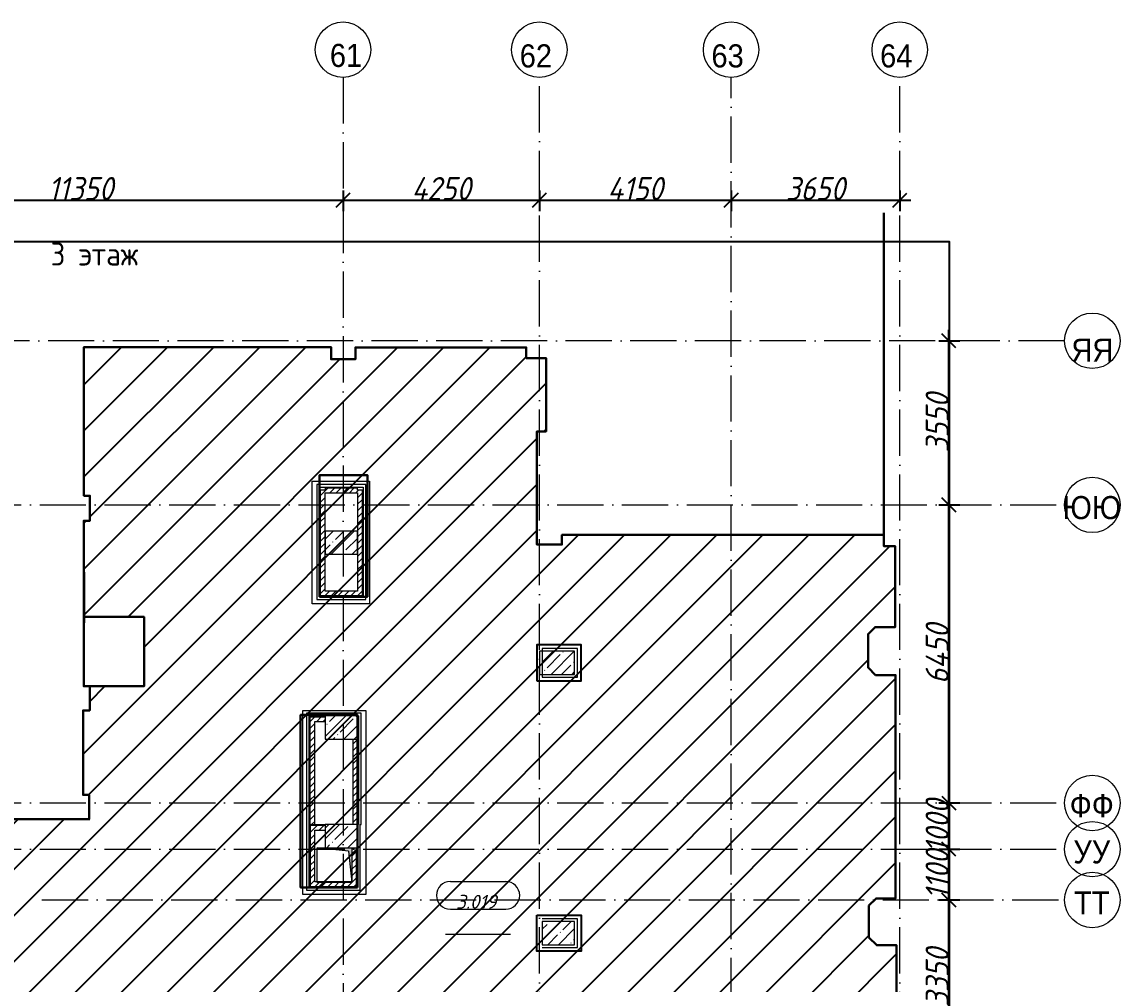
# Model space of a CAD drawing. Header units: millimetres. Extents: x -81576 to 1046824, y -248937 to 691537.
# Drawn here: x 847045 to 870811, y 446663 to 467481 of the extents above; entities that cross this region are included whole.
import ezdxf

# ---------------------------------------------------------------- set-up
doc = ezdxf.new("R2010")
doc.units = ezdxf.units.MM
doc.linetypes.add('50_200_ШТРИХ_1Т_ш5_п1_п1_', pattern=[1400, 1000, -200, 0, -200])
doc.layers.add('5.1) СКБ потолок', color=160, linetype='Continuous')
doc.layers.add('5.2) Окраска потолок', color=7, linetype='Continuous')
for name, color, linetype, lineweight in [('A-ANNO-DIMS', 7, 'Continuous', 9), ('A-WALL', 7, 'Continuous', 5), ('A-WALL-FNSH-1', 7, 'Continuous', 5), ('I-WALL', 7, 'Continuous', 5), ('S-COLS', 7, 'Continuous', 9), ('S-COLS-1', 7, 'Continuous', 5), ('Основные линии', 7, 'Continuous', 30)]:
    doc.layers.add(name, color=color, linetype=linetype, lineweight=lineweight)
for name, color, linetype, lineweight, true_color in [('A-AREA-IDEN-1', 7, 'Continuous', 9, 0xaaaaaa), ('A-DETL-7', 7, 'Continuous', 20, 0x01a6fe), ('I-WALL-15', 7, 'Continuous', 5, 0x787878), ('M-EQPM-1', 7, 'Continuous', 9, 0xaaaaaa), ('M-EQPM-2', 7, 'Continuous', 9, 0xe2e2e2), ('Оси-1', 7, 'Continuous', 20, 0xaaaaaa), ('Оси-2', 7, 'Continuous', 9, 0xaaaaaa), ('Оси-3', 7, '50_200_ШТРИХ_1Т_ш5_п1_п1_', 9, 0xaaaaaa)]:
    doc.layers.add(name, color=color, linetype=linetype, lineweight=lineweight, true_color=true_color)
doc.styles.add('Arial', font='arial.ttf', dxfattribs={"width": 0.9, "height": 500})
doc.styles.add('ISOCPEUR_I', font='isocpeui.ttf', dxfattribs={"height": 300})
doc.styles.add('ISOCPEUR_I_1', font='isocpeui.ttf', dxfattribs={"width": 0.9, "height": 500})
doc.styles.add('СПДС', font='isocpeur.ttf', dxfattribs={"width": 0.9})
doc.dimstyles.new('ISO-2_5_0_9К_БОЛЬШОЙ', dxfattribs={"dimscale": 304.8, "dimtxt": 497.990588, "dimasz": 0.984252, "dimexe": 0.787402, "dimexo": 0, "dimgap": 0, "dimtad": 1, "dimdec": 0, "dimzin": 0, "dimdsep": 46, "dimtxsty": 'ISOCPEUR_I_1', "dimblk1": 'OBLIQUE', "dimblk2": 'OBLIQUE', "dimsah": 1, "dimcen": 0.09, "dimdle": 0.787402, "dimazin": 0, "dimtfac": 1, "dimtdec": 4, "dimtix": 1, "dimtmove": 0, "dimatfit": 3, "dimfxl": 1, "dimtvp": 1, "dimtolj": 1, "dimtzin": 0, "dimarcsym": 2})
pattern_1 = [(0, (764756.32, 374282.53), (406.4, 101.6), [6.706, -298.094, 6.706, -298.094, -1625.6]), (0, (764756.32, 374282.53), (406.4, 101.6), [-609.6, 6.706, -602.894, 6.706, -298.094, -711.2]), (0, (764756.32, 374282.53), (406.4, 101.6), [-1524, 6.706, -196.494, 6.706, -501.294]), (120, (764908.72, 374333.33), (-291.18818, 301.15272), [6.706, -298.094, 6.706, -298.094, -1625.6]), (120, (764908.72, 374333.33), (-291.18818, 301.15272), [-609.6, 6.706, -602.894, 6.706, -298.094, -711.2]), (120, (764908.72, 374333.33), (-291.18818, 301.15272), [-1524, 6.706, -196.494, 6.706, -501.294]), (240, (764959.52, 374536.53), (-115.21182, -402.75272), [6.706, -298.094, 6.706, -298.094, -1625.6]), (240, (764959.52, 374536.53), (-115.21182, -402.75272), [-609.6, 6.706, -602.894, 6.706, -298.094, -711.2]), (240, (764959.52, 374536.53), (-115.21182, -402.75272), [-1524, 6.706, -196.494, 6.706, -501.294])]
pattern_2 = [(45, (764756.32, 374282.53), (-70.71068, 70.71068), [])]

# ---------------------------------------------------------------- blocks, each defined once
blk = doc.blocks.new('BSC_Колонна _Прямоугольная - 500х700-V242-АИ_План этажа_Стены_3')
at = {"layer": 'S-COLS-1'}
h = blk.add_hatch(dxfattribs=at)
h.set_pattern_fill('FP_170', color=256, style=0, pattern_type=2)
h.set_pattern_definition([(315, (-73481.04, 93900), (228.0985, 228.0985), []), (315, (-73481.04, 93671.9), (228.0985, 228.0985), [403.225, -80.645, 6.706, -73.939])])
h.paths.add_polyline_path([(-250, 350), (-250, -350), (250, -350), (250, 350), (86, 350)])
for p, q in [((250, 350), (-250, 350)), ((-250, 350), (-250, -350)), ((250, -350), (250, 350)), ((-250, -350), (250, -350))]:
    blk.add_line(p, q, dxfattribs=at)
blk = doc.blocks.new('BSC_Колонна _Прямоугольная - 500х700-V245-АИ_План этажа_Стены_3')
at = {"layer": 'S-COLS-1'}
h = blk.add_hatch(dxfattribs=at)
h.set_pattern_fill('FP_173', color=256, style=0, pattern_type=2)
h.set_pattern_definition([(315, (-79331.04, 93900), (228.0985, 228.0985), []), (315, (-79331.04, 93671.9), (228.0985, 228.0985), [403.225, -80.645, 6.706, -73.939])])
h.paths.add_polyline_path([(-250, 350), (-250, -350), (250, -350), (250, 350), (-101, 350)])
for p, q in [((250, 350), (-250, 350)), ((-250, 350), (-250, -350)), ((250, -350), (250, 350)), ((-250, -350), (250, -350))]:
    blk.add_line(p, q, dxfattribs=at)
blk = doc.blocks.new('BSC_Колонна _Прямоугольная - 500х700-V304-АИ_План этажа_Стены_3')
at = {"layer": 'S-COLS-1'}
h = blk.add_hatch(dxfattribs=at)
h.set_pattern_fill('FP_210', color=256, style=0, pattern_type=2)
h.set_pattern_definition([(315, (-75580.7, 89200), (228.0985, 228.0985), []), (315, (-75580.7, 88971.9), (228.0985, 228.0985), [403.225, -80.645, 6.706, -73.939])])
h.paths.add_polyline_path([(-250, 350), (-250, -350), (250, -350), (250, 350), (110, 350)])
for p, q in [((250, 350), (-250, 350)), ((250, -350), (250, 350)), ((-250, -230), (-250, -350)), ((-250, -350), (250, -350))]:
    blk.add_line(p, q, dxfattribs=at)
blk = doc.blocks.new('BSC_Колонна _Прямоугольная - 500х700-V305-АИ_План этажа_Стены_3')
at = {"layer": 'S-COLS-1'}
h = blk.add_hatch(dxfattribs=at)
h.set_pattern_fill('FP_211', color=256, style=0, pattern_type=2)
h.set_pattern_definition([(315, (-77930.7, 89200), (228.0985, 228.0985), []), (315, (-77930.7, 88971.9), (228.0985, 228.0985), [403.225, -80.645, 6.706, -73.939])])
h.paths.add_polyline_path([(-250, 350), (-250, -350), (250, -350), (250, 350)])
for p, q in [((250, 350), (-250, 350)), ((-250, 350), (-250, -350)), ((250, -350), (250, 350)), ((-250, -350), (250, -350))]:
    blk.add_line(p, q, dxfattribs=at)
blk = doc.blocks.new('Канал вертикальный прямоугольный - Шахта - значок проема-24087406-АИ_План этажа_Стены_3')
at = {"layer": 'M-EQPM-2'}
blk.add_hatch(color=256, dxfattribs=at).paths.add_polyline_path([(375, 375), (-375, 375), (-375, -375), (-300, 300)])
at = {"layer": 'M-EQPM-1'}
for p, q in [((-375, -375), (-375, 375)), ((-375, 375), (375, 375)), ((-300, 300), (-375, -375)), ((-300, 300), (375, 375)), ((375, 375), (375, -375)), ((375, -375), (-375, -375))]:
    blk.add_line(p, q, dxfattribs=at)
blk = doc.blocks.new('AAR_СКБ_Марка_помещения_1_5 ммп - Номер _ Площадь-27962135-АИ_План этажа_Стены_3')
at = {"layer": 'A-AREA-IDEN-1'}
for p, q in [((-2.99, 3), (3.01, 3)), ((-2.99, 0), (3.01, 0)), ((-3.53, -2.69), (3.53, -2.69))]:
    blk.add_line(p, q, dxfattribs=at)
for centre, start, end in [((-2.99, 1.5), 90, 270), ((3.01, 1.5), 270, 90)]:
    blk.add_arc(centre, 1.5, start, end, dxfattribs=at)
blk = doc.blocks.new('Ось сетки - Круг_Ø6_00__ISO-2_5_0_9K_-17386508-АИ_План этажа_Стены_3')
at = {"layer": 'Оси-1'}
blk.add_circle((0, 0), 3, dxfattribs=at)
blk = doc.blocks.new('_Oblique')
at = {"color": 0, "linetype": 'ByBlock', "lineweight": -2}
blk.add_line((-0.5, -0.5), (0.5, 0.5), dxfattribs=at)
blk = doc.blocks.new('*D2554')
at = {"layer": 'A-ANNO-DIMS', "color": 0, "lineweight": -2, "transparency": 16777216}
for p, q in [((867104, 444892), (867104, 448722)), ((866892, 448482), (867344, 448482)), ((866892, 445132), (867344, 445132))]:
    blk.add_line(p, q, dxfattribs=at)
at = {"layer": 'Defpoints', "color": 0, "transparency": 16777216}
for p in [(866892, 448482), (867104, 448482), (866892, 445132)]:
    blk.add_point(p, dxfattribs=at)
at = {"layer": 'A-ANNO-DIMS', "color": 0, "lineweight": -2, "transparency": 16777216, "xscale": 300, "yscale": 300, "zscale": 300}
for p, rotation in [((867104, 448482), 90), ((867104, 445132), 270)]:
    blk.add_blockref('_Oblique', p, dxfattribs=dict(at, rotation=rotation))
at = {"layer": 'A-ANNO-DIMS', "color": 0, "transparency": 16777216, "insert": (866854, 446807), "char_height": 500, "width": 1516.96, "attachment_point": 5, "rotation": 90, "style": 'ISOCPEUR_I_1'}
blk.add_mtext('\\A1;3350', dxfattribs=at)
blk = doc.blocks.new('*D2555')
at = {"layer": 'A-ANNO-DIMS', "color": 0, "lineweight": -2, "transparency": 16777216}
for p, q in [((867104, 448242), (867104, 449822)), ((866892, 449582), (867344, 449582)), ((866892, 448482), (867344, 448482))]:
    blk.add_line(p, q, dxfattribs=at)
at = {"layer": 'Defpoints', "color": 0, "transparency": 16777216}
for p in [(866892, 449582), (867104, 449582), (866892, 448482)]:
    blk.add_point(p, dxfattribs=at)
at = {"layer": 'A-ANNO-DIMS', "color": 0, "lineweight": -2, "transparency": 16777216, "xscale": 300, "yscale": 300, "zscale": 300}
for p, rotation in [((867104, 449582), 90), ((867104, 448482), 270)]:
    blk.add_blockref('_Oblique', p, dxfattribs=dict(at, rotation=rotation))
at = {"layer": 'A-ANNO-DIMS', "color": 0, "transparency": 16777216, "insert": (866854, 449032), "char_height": 500, "width": 1287.11, "attachment_point": 5, "rotation": 90, "style": 'ISOCPEUR_I_1'}
blk.add_mtext('\\A1;1100', dxfattribs=at)
blk = doc.blocks.new('*D2556')
at = {"layer": 'A-ANNO-DIMS', "color": 0, "lineweight": -2, "transparency": 16777216}
for p, q in [((867104, 450582), (867104, 450882)), ((866892, 450582), (867344, 450582)), ((867104, 449582), (867104, 450582)), ((866892, 449582), (867344, 449582)), ((867104, 449582), (867104, 449282))]:
    blk.add_line(p, q, dxfattribs=at)
at = {"layer": 'Defpoints', "color": 0, "transparency": 16777216}
for p in [(866892, 450582), (867104, 450582), (866892, 449582)]:
    blk.add_point(p, dxfattribs=at)
at = {"layer": 'A-ANNO-DIMS', "color": 0, "lineweight": -2, "transparency": 16777216, "xscale": 300, "yscale": 300, "zscale": 300}
for p, rotation in [((867104, 450582), 270), ((867104, 449582), 90)]:
    blk.add_blockref('_Oblique', p, dxfattribs=dict(at, rotation=rotation))
at = {"layer": 'A-ANNO-DIMS', "color": 0, "transparency": 16777216, "insert": (866854, 450082), "char_height": 500, "width": 1402.04, "attachment_point": 5, "rotation": 90, "style": 'ISOCPEUR_I_1'}
blk.add_mtext('\\A1;1000', dxfattribs=at)
blk = doc.blocks.new('*D2557')
at = {"layer": 'A-ANNO-DIMS', "color": 0, "lineweight": -2, "transparency": 16777216}
for p, q in [((867104, 450342), (867104, 457271)), ((866892, 457031), (867344, 457031)), ((866892, 450582), (867344, 450582))]:
    blk.add_line(p, q, dxfattribs=at)
at = {"layer": 'Defpoints', "color": 0, "transparency": 16777216}
for p in [(866892, 457031), (867104, 457031), (866892, 450582)]:
    blk.add_point(p, dxfattribs=at)
at = {"layer": 'A-ANNO-DIMS', "color": 0, "lineweight": -2, "transparency": 16777216, "xscale": 300, "yscale": 300, "zscale": 300}
for p, rotation in [((867104, 457031), 90), ((867104, 450582), 270)]:
    blk.add_blockref('_Oblique', p, dxfattribs=dict(at, rotation=rotation))
at = {"layer": 'A-ANNO-DIMS', "color": 0, "transparency": 16777216, "insert": (866854, 453806), "char_height": 500, "width": 1562.92, "attachment_point": 5, "rotation": 90, "style": 'ISOCPEUR_I_1'}
blk.add_mtext('\\A1;6450', dxfattribs=at)
blk = doc.blocks.new('*D2558')
at = {"layer": 'A-ANNO-DIMS', "color": 0, "lineweight": -2, "transparency": 16777216}
for p, q in [((867104, 456791), (867104, 460822)), ((866892, 460582), (867344, 460582)), ((866892, 457031), (867344, 457031))]:
    blk.add_line(p, q, dxfattribs=at)
at = {"layer": 'Defpoints', "color": 0, "transparency": 16777216}
for p in [(866892, 460582), (867104, 460582), (866892, 457031)]:
    blk.add_point(p, dxfattribs=at)
at = {"layer": 'A-ANNO-DIMS', "color": 0, "lineweight": -2, "transparency": 16777216, "xscale": 300, "yscale": 300, "zscale": 300}
for p, rotation in [((867104, 460582), 90), ((867104, 457031), 270)]:
    blk.add_blockref('_Oblique', p, dxfattribs=dict(at, rotation=rotation))
at = {"layer": 'A-ANNO-DIMS', "color": 0, "transparency": 16777216, "insert": (866854, 458806), "char_height": 500, "width": 1516.96, "attachment_point": 5, "rotation": 90, "style": 'ISOCPEUR_I_1'}
blk.add_mtext('\\A1;3550', dxfattribs=at)
blk = doc.blocks.new('*D2562')
at = {"layer": 'A-ANNO-DIMS', "color": 0, "lineweight": -2, "transparency": 16777216}
for p, q in [((842644, 463838), (842644, 463386)), ((853994, 463838), (853994, 463386)), ((842404, 463626), (854234, 463626))]:
    blk.add_line(p, q, dxfattribs=at)
at = {"layer": 'Defpoints', "color": 0, "transparency": 16777216}
for p in [(842644, 463838), (853994, 463838), (853994, 463626)]:
    blk.add_point(p, dxfattribs=at)
at = {"layer": 'A-ANNO-DIMS', "color": 0, "lineweight": -2, "transparency": 16777216, "xscale": 300, "yscale": 300, "zscale": 300, "rotation": 180}
blk.add_blockref('_Oblique', (842644, 463626), dxfattribs=at)
at = {"layer": 'A-ANNO-DIMS', "color": 0, "lineweight": -2, "transparency": 16777216, "xscale": 300, "yscale": 300, "zscale": 300}
blk.add_blockref('_Oblique', (853994, 463626), dxfattribs=at)
at = {"layer": 'A-ANNO-DIMS', "color": 0, "transparency": 16777216, "insert": (848319, 463876), "char_height": 500, "width": 1666.35, "attachment_point": 5, "style": 'ISOCPEUR_I_1'}
blk.add_mtext('\\A1;11350', dxfattribs=at)
blk = doc.blocks.new('*D2563')
at = {"layer": 'A-ANNO-DIMS', "color": 0, "lineweight": -2, "transparency": 16777216}
for p, q in [((853994, 463838), (853994, 463386)), ((858244, 463838), (858244, 463386)), ((853754, 463626), (858484, 463626))]:
    blk.add_line(p, q, dxfattribs=at)
at = {"layer": 'Defpoints', "color": 0, "transparency": 16777216}
for p in [(853994, 463838), (858244, 463838), (858244, 463626)]:
    blk.add_point(p, dxfattribs=at)
at = {"layer": 'A-ANNO-DIMS', "color": 0, "lineweight": -2, "transparency": 16777216, "xscale": 300, "yscale": 300, "zscale": 300, "rotation": 180}
blk.add_blockref('_Oblique', (853994, 463626), dxfattribs=at)
at = {"layer": 'A-ANNO-DIMS', "color": 0, "lineweight": -2, "transparency": 16777216, "xscale": 300, "yscale": 300, "zscale": 300}
blk.add_blockref('_Oblique', (858244, 463626), dxfattribs=at)
at = {"layer": 'A-ANNO-DIMS', "color": 0, "transparency": 16777216, "insert": (856119, 463876), "char_height": 500, "width": 1562.92, "attachment_point": 5, "style": 'ISOCPEUR_I_1'}
blk.add_mtext('\\A1;4250', dxfattribs=at)
blk = doc.blocks.new('*D2564')
at = {"layer": 'A-ANNO-DIMS', "color": 0, "lineweight": -2, "transparency": 16777216}
for p, q in [((858244, 463838), (858244, 463386)), ((862394, 463838), (862394, 463386)), ((858004, 463626), (862634, 463626))]:
    blk.add_line(p, q, dxfattribs=at)
at = {"layer": 'Defpoints', "color": 0, "transparency": 16777216}
for p in [(858244, 463838), (862394, 463838), (862394, 463626)]:
    blk.add_point(p, dxfattribs=at)
at = {"layer": 'A-ANNO-DIMS', "color": 0, "lineweight": -2, "transparency": 16777216, "xscale": 300, "yscale": 300, "zscale": 300, "rotation": 180}
blk.add_blockref('_Oblique', (858244, 463626), dxfattribs=at)
at = {"layer": 'A-ANNO-DIMS', "color": 0, "lineweight": -2, "transparency": 16777216, "xscale": 300, "yscale": 300, "zscale": 300}
blk.add_blockref('_Oblique', (862394, 463626), dxfattribs=at)
at = {"layer": 'A-ANNO-DIMS', "color": 0, "transparency": 16777216, "insert": (860319, 463876), "char_height": 500, "width": 1448, "attachment_point": 5, "style": 'ISOCPEUR_I_1'}
blk.add_mtext('\\A1;4150', dxfattribs=at)
blk = doc.blocks.new('*D2565')
at = {"layer": 'A-ANNO-DIMS', "color": 0, "lineweight": -2, "transparency": 16777216}
for p, q in [((862394, 463838), (862394, 463386)), ((866044, 463838), (866044, 463386)), ((862154, 463626), (866284, 463626))]:
    blk.add_line(p, q, dxfattribs=at)
at = {"layer": 'Defpoints', "color": 0, "transparency": 16777216}
for p in [(862394, 463838), (866044, 463838), (866044, 463626)]:
    blk.add_point(p, dxfattribs=at)
at = {"layer": 'A-ANNO-DIMS', "color": 0, "lineweight": -2, "transparency": 16777216, "xscale": 300, "yscale": 300, "zscale": 300, "rotation": 180}
blk.add_blockref('_Oblique', (862394, 463626), dxfattribs=at)
at = {"layer": 'A-ANNO-DIMS', "color": 0, "lineweight": -2, "transparency": 16777216, "xscale": 300, "yscale": 300, "zscale": 300}
blk.add_blockref('_Oblique', (866044, 463626), dxfattribs=at)
at = {"layer": 'A-ANNO-DIMS', "color": 0, "transparency": 16777216, "insert": (864219, 463876), "char_height": 500, "width": 1516.96, "attachment_point": 5, "style": 'ISOCPEUR_I_1'}
blk.add_mtext('\\A1;3650', dxfattribs=at)

msp = doc.modelspace()

# ---------------------------------------------------------------- hatches: boundary and pattern name
at = {"layer": '5.1) СКБ потолок', "transparency": 33554687}
h = msp.add_hatch(dxfattribs=at)
h.set_pattern_fill('ANSI31', color=256, scale=222)
h.paths.add_polyline_path([(865978.9, 444212.2), (865513.9, 444212.2), (865513.9, 444762.2), (865973.9, 444762.2), (865973.9, 447502.2), (865545.9, 447502.2), (865376.2, 447671.9), (865376.2, 448361.9), (865531.8, 448517.5), (865951.8, 448517.5), (865951.8, 453347.5), (865521.8, 453347.5), (865359.2, 453510.1), (865359.2, 454235.1), (865511.2, 454387.1), (865946.2, 454387.1), (865946.2, 456137.1), (865701.2, 456137.1), (865701.2, 456382.1), (858730.6, 456382.1), (858730.6, 456172.1), (858190.6, 456172.1), (858190.6, 458622.1), (858210.6, 458622.1), (858390.6, 458622.1), (858390.6, 460209.1), (858190.6, 460209.1), (857960.6, 460209.1), (857960.6, 460439.1), (854260.6, 460439.1), (854260.6, 460183.1), (853736.6, 460183.1), (853736.6, 460446.1), (848386.6, 460446.1), (848386.6, 457229.1), (848516.6, 457229.1), (848516.6, 456689.1), (848381.6, 456689.1), (848388.4, 454606.1), (849686.6, 454606.1), (849686.6, 453108.1), (848511.6, 453108.1), (848511.6, 452583.1), (848498.6, 452583.1), (848368.6, 452583.1), (848368.6, 450757.1), (848498.6, 450757.1), (848498.6, 450232.1), (842537.6, 450232.1), (842537.6, 445311.1), (843079.6, 445311.1), (843079.6, 444754.1), (842537.6, 444754.1), (842537.6, 442122.1), (842359.6, 442122.1), (839728.6, 442122.1), (839728.6, 441992.1), (839728.6, 439199.1), (839732.2, 439047.2), (839913.5, 439051.6), (839913.5, 438381.6), (850683.5, 438381.6), (850683.5, 430287.2), (865988.3, 430287.2), (865988.3, 435237.2), (865763.3, 435237.2), (865761.9, 435437.2), (865526.3, 435437.2), (865524.9, 435437.2), (865524.9, 435977.2), (865526.3, 435977.2), (865759.9, 435977.2), (865759.9, 436147.2), (865979.9, 436147.2), (865979.9, 438447.2), (865523.9, 438447.2), (865523.9, 438992.2), (865768.9, 438992.2), (865768.9, 439172.2), (865978.9, 439172.2)])
h.paths.add_polyline_path([(847232.3, 441526.1), (848852.3, 441526.1), (848852.3, 439883.2), (847232.3, 439883.2)], flags=16)
h.paths.add_polyline_path([(847351.3, 441423.2), (848736.3, 441423.2), (848736.3, 439983.2), (847351.3, 439983.2)], flags=0)
h.paths.add_polyline_path([(847411.3, 441363.2), (847531.3, 441363.2), (847856.3, 441363.2), (848556.3, 441363.2), (848676.3, 441363.2), (848676.3, 440043.2), (847411.3, 440043.2), (847411.3, 441303.2)], flags=0)
h.paths.add_polyline_path([(847724.7, 444021.1), (847724.7, 444801.1), (848684.7, 444801.1), (848684.7, 444021.1)], flags=16)
h.paths.add_polyline_path([(847856.3, 440863.2), (848556.3, 440863.2), (848556.3, 440163.2), (847531.3, 440163.2), (847531.3, 441243.2), (847856.3, 441243.2)], flags=0)
h.paths.add_polyline_path([(847796.3, 444103.2), (847796.3, 444723.2), (848616.3, 444723.2), (848616.3, 444103.2)], flags=0)
h.paths.add_polyline_path([(847856.3, 444163.2), (847856.3, 444715.2), (848584.3, 444715.2), (848584.3, 444163.2)], flags=0)
h.paths.add_polyline_path([(847856.3, 444163.2), (847856.3, 444663.2), (848556.3, 444663.2), (848556.3, 444163.2)], flags=0)
h.paths.add_polyline_path([(843079.6, 442001.1), (843079.6, 441456.1), (842359.6, 441456.1), (842359.6, 442001.1)], flags=16)
h.paths.add_polyline_path([(853115.8, 441526.1), (854475.8, 441526.1), (854475.8, 439406.1), (853115.8, 439406.1)], flags=16)
h.paths.add_polyline_path([(853322.5, 443093.6), (853322.5, 444233.6), (853322.5, 445833.6), (854592.5, 445833.6), (854592.5, 444233.6), (856522.5, 444233.6), (856522.5, 443093.6)], flags=16)
h.paths.add_polyline_path([(853322.5, 443093.6), (853322.5, 445833.6), (854592.5, 445833.6), (854592.5, 444233.6), (856522.5, 444233.6), (856522.5, 443093.6)], flags=16)
h.paths.add_polyline_path([(853194.8, 441443.2), (853606.3, 441443.2), (854366.3, 441423.2), (854366.3, 440863.2), (854386.3, 440863.2), (854386.3, 439500.7), (853194.8, 439500.7)], flags=0)
h.paths.add_polyline_path([(853254.8, 441383.2), (853606.3, 441383.2), (854306.3, 441363.2), (854306.3, 440863.2), (854326.3, 440863.2), (854326.3, 439560.7), (853254.8, 439560.7)], flags=0)
h.paths.add_polyline_path([(853274.8, 441363.2), (854306.3, 441363.2), (854306.3, 439580.7), (853274.8, 439580.7)], flags=0)
h.paths.add_polyline_path([(853426.3, 443183.2), (853426.3, 445753.6), (854486.3, 445753.6), (854486.3, 444173.6), (856426.3, 444173.6), (856426.3, 443183.2)], flags=0)
h.paths.add_polyline_path([(853486.3, 443243.2), (853486.3, 445693.6), (854426.3, 445693.6), (854426.3, 444113.6), (856366.3, 444113.6), (856366.3, 443243.2), (854406.3, 443243.2)], flags=0)
h.paths.add_polyline_path([(853506.3, 443263.2), (853506.3, 445633.6), (853606.3, 445633.6), (853606.3, 445673.6), (854306.3, 445673.6), (854306.3, 445633.6), (854406.3, 445633.6), (854406.3, 444093.6), (856346.3, 444093.6), (856346.3, 443263.2)], flags=0)
h.paths.add_polyline_path([(853374.8, 441263.2), (853606.3, 441263.2), (853606.3, 440863.2), (854206.3, 440863.2), (854206.3, 439680.7), (853374.8, 439680.7)], flags=0)
h.paths.add_polyline_path([(853606.3, 443363.2), (853606.3, 444163.2), (853606.3, 444663.2), (853606.3, 445573.6), (854306.3, 445573.6), (854306.3, 444663.2), (854306.3, 444163.2), (854306.3, 443363.2)], flags=0)
h.paths.add_polyline_path([(854426.3, 443993.6), (856246.3, 443993.6), (856246.3, 443363.2), (854426.3, 443363.2)], flags=0)
h.paths.add_polyline_path([(866601.3, 444928.2), (866601.3, 446094.2), (865401.3, 446094.2), (865401.3, 444928.2)], flags=9)
at = {"layer": '5.2) Окраска потолок', "transparency": 33554687}
h = msp.add_hatch(dxfattribs=at)
h.set_pattern_fill('ANSI31', color=256, scale=222)
h.paths.add_polyline_path([(865978.9, 444212.2), (865513.9, 444212.2), (865513.9, 444762.2), (865973.9, 444762.2), (865973.9, 447502.2), (865545.9, 447502.2), (865376.2, 447671.9), (865376.2, 448361.9), (865531.8, 448517.5), (865951.8, 448517.5), (865951.8, 453347.5), (865521.8, 453347.5), (865359.2, 453510.1), (865359.2, 454235.1), (865511.2, 454387.1), (865946.2, 454387.1), (865946.2, 456137.1), (865701.2, 456137.1), (865701.2, 456382.1), (858730.6, 456382.1), (858730.6, 456172.1), (858190.6, 456172.1), (858190.6, 458622.1), (858210.6, 458622.1), (858390.6, 458622.1), (858390.6, 460209.1), (858190.6, 460209.1), (857960.6, 460209.1), (857960.6, 460439.1), (854260.6, 460439.1), (854260.6, 460183.1), (853736.6, 460183.1), (853736.6, 460446.1), (848386.6, 460446.1), (848386.6, 457229.1), (848516.6, 457229.1), (848516.6, 456689.1), (848381.6, 456689.1), (848388.4, 454606.1), (849686.6, 454606.1), (849686.6, 453108.1), (848511.6, 453108.1), (848511.6, 452583.1), (848498.6, 452583.1), (848368.6, 452583.1), (848368.6, 450757.1), (848498.6, 450757.1), (848498.6, 450232.1), (842537.6, 450232.1), (842537.6, 445311.1), (843079.6, 445311.1), (843079.6, 444754.1), (842537.6, 444754.1), (842537.6, 442122.1), (842359.6, 442122.1), (839728.6, 442122.1), (839728.6, 441992.1), (839728.6, 439199.1), (839732.2, 439047.2), (839913.5, 439051.6), (839913.5, 438381.6), (850683.5, 438381.6), (850683.5, 430287.2), (865988.3, 430287.2), (865988.3, 435237.2), (865763.3, 435237.2), (865761.9, 435437.2), (865526.3, 435437.2), (865524.9, 435437.2), (865524.9, 435977.2), (865526.3, 435977.2), (865759.9, 435977.2), (865759.9, 436147.2), (865979.9, 436147.2), (865979.9, 438447.2), (865523.9, 438447.2), (865523.9, 438992.2), (865768.9, 438992.2), (865768.9, 439172.2), (865978.9, 439172.2)])
h.paths.add_polyline_path([(847232.3, 441526.1), (848852.3, 441526.1), (848852.3, 439883.2), (847232.3, 439883.2)], flags=16)
h.paths.add_polyline_path([(847351.3, 441423.2), (848736.3, 441423.2), (848736.3, 439983.2), (847351.3, 439983.2)], flags=0)
h.paths.add_polyline_path([(847411.3, 441363.2), (847531.3, 441363.2), (847856.3, 441363.2), (848556.3, 441363.2), (848676.3, 441363.2), (848676.3, 440043.2), (847411.3, 440043.2), (847411.3, 441303.2)], flags=0)
h.paths.add_polyline_path([(847724.7, 444021.1), (847724.7, 444801.1), (848684.7, 444801.1), (848684.7, 444021.1)], flags=16)
h.paths.add_polyline_path([(847856.3, 440863.2), (848556.3, 440863.2), (848556.3, 440163.2), (847531.3, 440163.2), (847531.3, 441243.2), (847856.3, 441243.2)], flags=0)
h.paths.add_polyline_path([(847796.3, 444103.2), (847796.3, 444723.2), (848616.3, 444723.2), (848616.3, 444103.2)], flags=0)
h.paths.add_polyline_path([(847856.3, 444163.2), (847856.3, 444715.2), (848584.3, 444715.2), (848584.3, 444163.2)], flags=0)
h.paths.add_polyline_path([(847856.3, 444163.2), (847856.3, 444663.2), (848556.3, 444663.2), (848556.3, 444163.2)], flags=0)
h.paths.add_polyline_path([(843079.6, 442001.1), (843079.6, 441456.1), (842359.6, 441456.1), (842359.6, 442001.1)], flags=16)
h.paths.add_polyline_path([(853115.8, 441526.1), (854475.8, 441526.1), (854475.8, 439406.1), (853115.8, 439406.1)], flags=16)
h.paths.add_polyline_path([(853322.5, 443093.6), (853322.5, 444233.6), (853322.5, 445833.6), (854592.5, 445833.6), (854592.5, 444233.6), (856522.5, 444233.6), (856522.5, 443093.6)], flags=16)
h.paths.add_polyline_path([(853322.5, 443093.6), (853322.5, 445833.6), (854592.5, 445833.6), (854592.5, 444233.6), (856522.5, 444233.6), (856522.5, 443093.6)], flags=16)
h.paths.add_polyline_path([(853194.8, 441443.2), (853606.3, 441443.2), (854366.3, 441423.2), (854366.3, 440863.2), (854386.3, 440863.2), (854386.3, 439500.7), (853194.8, 439500.7)], flags=0)
h.paths.add_polyline_path([(853254.8, 441383.2), (853606.3, 441383.2), (854306.3, 441363.2), (854306.3, 440863.2), (854326.3, 440863.2), (854326.3, 439560.7), (853254.8, 439560.7)], flags=0)
h.paths.add_polyline_path([(853274.8, 441363.2), (854306.3, 441363.2), (854306.3, 439580.7), (853274.8, 439580.7)], flags=0)
h.paths.add_polyline_path([(853426.3, 443183.2), (853426.3, 445753.6), (854486.3, 445753.6), (854486.3, 444173.6), (856426.3, 444173.6), (856426.3, 443183.2)], flags=0)
h.paths.add_polyline_path([(853486.3, 443243.2), (853486.3, 445693.6), (854426.3, 445693.6), (854426.3, 444113.6), (856366.3, 444113.6), (856366.3, 443243.2), (854406.3, 443243.2)], flags=0)
h.paths.add_polyline_path([(853506.3, 443263.2), (853506.3, 445633.6), (853606.3, 445633.6), (853606.3, 445673.6), (854306.3, 445673.6), (854306.3, 445633.6), (854406.3, 445633.6), (854406.3, 444093.6), (856346.3, 444093.6), (856346.3, 443263.2)], flags=0)
h.paths.add_polyline_path([(853374.8, 441263.2), (853606.3, 441263.2), (853606.3, 440863.2), (854206.3, 440863.2), (854206.3, 439680.7), (853374.8, 439680.7)], flags=0)
h.paths.add_polyline_path([(853606.3, 443363.2), (853606.3, 444163.2), (853606.3, 444663.2), (853606.3, 445573.6), (854306.3, 445573.6), (854306.3, 444663.2), (854306.3, 444163.2), (854306.3, 443363.2)], flags=0)
h.paths.add_polyline_path([(854426.3, 443993.6), (856246.3, 443993.6), (856246.3, 443363.2), (854426.3, 443363.2)], flags=0)
h.paths.add_polyline_path([(866601.3, 444928.2), (866601.3, 446094.2), (865401.3, 446094.2), (865401.3, 444928.2)], flags=9)
at = {"layer": 'I-WALL', "true_color": 0x000000}
h = msp.add_hatch(dxfattribs=at)
h.set_pattern_fill('FP_5', color=18, style=0, pattern_type=2)
h.set_pattern_definition(pattern_2)
h.paths.add_polyline_path([(853506.3, 455163.2), (853606.3, 455163.2), (853606.3, 457353.2), (853506.3, 457353.2), (853506.3, 455636.5)])
h = msp.add_hatch(dxfattribs=at)
h.set_pattern_fill('FP_5', color=18, style=0, pattern_type=2)
h.set_pattern_definition(pattern_2)
h.paths.add_polyline_path([(853606.3, 457293.2), (854306.3, 457293.2), (854306.3, 457393.2), (853606.3, 457393.2), (853606.3, 457353.2)])
h = msp.add_hatch(dxfattribs=at)
h.set_pattern_fill('FP_5', color=18, style=0, pattern_type=2)
h.set_pattern_definition(pattern_2)
h.paths.add_polyline_path([(854306.3, 455063.2), (854406.3, 455063.2), (854406.3, 457353.2), (854306.3, 457353.2), (854306.3, 455163.2)])
h = msp.add_hatch(dxfattribs=at)
h.set_pattern_fill('FP_5', color=18, style=0, pattern_type=2)
h.set_pattern_definition(pattern_2)
h.paths.add_polyline_path([(854306.3, 455063.2), (854306.3, 455163.2), (853506.3, 455163.2), (853506.3, 455063.2)])
h = msp.add_hatch(dxfattribs=at)
h.set_pattern_fill('FP_5', color=18, style=0, pattern_type=2)
h.set_pattern_definition(pattern_2)
h.paths.add_polyline_path([(853282.5, 450113.2), (853382.5, 450113.2), (853382.5, 452443.2), (853282.5, 452443.2), (853282.5, 451389.1)])
h = msp.add_hatch(dxfattribs=at)
h.set_pattern_fill('FP_5', color=18, style=0, pattern_type=2)
h.set_pattern_definition(pattern_2)
h.paths.add_polyline_path([(853606.3, 452343.2), (853606.3, 452443.2), (853382.5, 452443.2), (853382.5, 452343.2)])
h = msp.add_hatch(dxfattribs=at)
h.set_pattern_fill('FP_5', color=18, style=0, pattern_type=2)
h.set_pattern_definition(pattern_2)
h.paths.add_polyline_path([(854306.3, 450113.2), (854306.3, 451963.2), (854206.3, 451963.2), (854206.3, 450113.2)])
h = msp.add_hatch(dxfattribs=at)
h.set_pattern_fill('FP_5', color=18, style=0, pattern_type=2)
h.set_pattern_definition(pattern_2)
h.paths.add_polyline_path([(853606.3, 449993.2), (853606.3, 450093.2), (853282.5, 450093.2), (853282.5, 449993.2), (853382.5, 449993.2)])
h = msp.add_hatch(dxfattribs=at)
h.set_pattern_fill('FP_5', color=18, style=0, pattern_type=2)
h.set_pattern_definition(pattern_2)
h.paths.add_polyline_path([(853282.5, 448773.6), (853382.5, 448773.6), (853382.5, 449993.2), (853282.5, 449993.2), (853282.5, 449973.4)])
h = msp.add_hatch(dxfattribs=at)
h.set_pattern_fill('FP_5', color=18, style=0, pattern_type=2)
h.set_pattern_definition(pattern_2)
h.paths.add_polyline_path([(854286.3, 448873.6), (854286.3, 449613.2), (854186.3, 449613.2), (854186.3, 448873.6)])
h = msp.add_hatch(dxfattribs=at)
h.set_pattern_fill('FP_5', color=18, style=0, pattern_type=2)
h.set_pattern_definition(pattern_2)
h.paths.add_polyline_path([(854111.3, 448773.6), (854286.3, 448773.6), (854286.3, 448873.6), (854186.3, 448873.6), (854185.2, 448873.6), (853382.5, 448873.6), (853382.5, 448773.6)])
at = {"layer": 'I-WALL-15', "true_color": 0x000000}
h = msp.add_hatch(dxfattribs=at)
h.set_pattern_fill('FP_3', color=18, style=0, pattern_type=2)
h.set_pattern_definition(pattern_1)
h.paths.add_polyline_path([(853506.3, 455063.2), (853506.3, 457353.2), (853486.3, 457353.2), (853486.3, 455063.2)])
h = msp.add_hatch(dxfattribs=at)
h.set_pattern_fill('FP_3', color=18, style=0, pattern_type=2)
h.set_pattern_definition(pattern_1)
h.paths.add_polyline_path([(854306.3, 457393.2), (854306.3, 457413.2), (853606.3, 457413.2), (853606.3, 457393.2)])
h = msp.add_hatch(dxfattribs=at)
h.set_pattern_fill('FP_3', color=18, style=0, pattern_type=2)
h.set_pattern_definition(pattern_1)
h.paths.add_polyline_path([(854426.3, 455043.2), (854426.3, 457353.2), (854406.3, 457353.2), (854406.3, 455043.2)])
h = msp.add_hatch(dxfattribs=at)
h.set_pattern_fill('FP_3', color=18, style=0, pattern_type=2)
h.set_pattern_definition(pattern_1)
h.paths.add_polyline_path([(853486.3, 455043.2), (854406.3, 455043.2), (854406.3, 455063.2), (853486.3, 455063.2)])
h = msp.add_hatch(dxfattribs=at)
h.set_pattern_fill('FP_3', color=18, style=0, pattern_type=2)
h.set_pattern_definition(pattern_1)
h.paths.add_polyline_path([(853282.5, 450113.2), (853282.5, 452463.2), (853262.5, 452463.2), (853262.5, 450113.2)])
h = msp.add_hatch(dxfattribs=at)
h.set_pattern_fill('FP_3', color=18, style=0, pattern_type=2)
h.set_pattern_definition(pattern_1)
h.paths.add_polyline_path([(853282.5, 452443.2), (853606.3, 452443.2), (853606.3, 452463.2), (853282.5, 452463.2)])
h = msp.add_hatch(dxfattribs=at)
h.set_pattern_fill('FP_3', color=18, style=0, pattern_type=2)
h.set_pattern_definition(pattern_1)
h.paths.add_polyline_path([(854326.3, 450113.2), (854326.3, 452403.2), (854306.3, 452403.2), (854306.3, 450113.2)])
h = msp.add_hatch(dxfattribs=at)
h.set_pattern_fill('FP_3', color=18, style=0, pattern_type=2)
h.set_pattern_definition(pattern_1)
h.paths.add_polyline_path([(853606.3, 450093.2), (853606.3, 450113.2), (853262.5, 450113.2), (853262.5, 450093.2), (853282.5, 450093.2)])
h = msp.add_hatch(dxfattribs=at)
h.set_pattern_fill('FP_3', color=18, style=0, pattern_type=2)
h.set_pattern_definition(pattern_1)
h.paths.add_polyline_path([(853282.5, 448753.6), (853282.5, 450093.2), (853262.5, 450093.2), (853262.5, 448753.6)])
h = msp.add_hatch(dxfattribs=at)
h.set_pattern_fill('FP_3', color=18, style=0, pattern_type=2)
h.set_pattern_definition(pattern_1)
h.paths.add_polyline_path([(854286.3, 448773.6), (854306.3, 448773.6), (854306.3, 449613.2), (854286.3, 449613.2), (854286.3, 448873.6)])
h = msp.add_hatch(dxfattribs=at)
h.set_pattern_fill('FP_3', color=18, style=0, pattern_type=2)
h.set_pattern_definition(pattern_1)
h.paths.add_polyline_path([(853282.5, 448753.6), (854306.3, 448753.6), (854306.3, 448773.6), (853282.5, 448773.6)])
at = {"layer": 'S-COLS-1', "true_color": 0x000000}
h = msp.add_hatch(dxfattribs=at)
h.set_pattern_fill('FP_1', color=18, style=0, pattern_type=2)
h.set_pattern_definition([(45, (764756.32, 374282.53), (-228.0985, 228.0985), []), (45, (764984.42, 374282.53), (-228.0985, 228.0985), [403.225, -80.645, 6.706, -73.939])])
h.paths.add_polyline_path([(854306.3, 455963.2), (854306.3, 456463.2), (853606.3, 456463.2), (853606.3, 455963.2)])

# ---------------------------------------------------------------- linework, layer by layer
at = {"lineweight": 30}
for points in [[(865973.9, 444762.2), (865973.9, 447502.2), (865545.9, 447502.2), (865376.2, 447671.9), (865376.2, 448361.9), (865531.8, 448517.5), (865951.8, 448517.5), (865951.8, 453347.5), (865521.8, 453347.5), (865359.2, 453510.1), (865359.2, 454235.1), (865511.2, 454387.1), (865946.2, 454387.1), (865946.2, 456137.1), (865701.2, 456137.1), (865701.2, 456382.1), (865701.2, 463354.1)], [(839732.2, 439047.2), (839728.6, 439199.1), (839728.6, 441992.1), (839728.6, 442122.1), (842359.6, 442122.1), (842537.6, 442122.1), (842537.6, 444754.1), (843079.6, 444754.1), (843079.6, 445311.1), (842537.6, 445311.1), (842537.6, 450232.1), (848511.6, 450232.1)]]:
    msp.add_lwpolyline(points, dxfattribs=at)
at = {"color": 18, "lineweight": 30, "true_color": 0x000000}
for points in [[(865702.6, 456382.1), (858730.6, 456382.1), (858730.6, 456172.1), (858190.6, 456172.1), (858190.6, 458622.1), (858210.6, 458622.1), (858390.6, 458622.1), (858390.6, 460209.1), (858190.6, 460209.1), (857960.6, 460209.1), (857960.6, 460439.1), (854260.6, 460439.1), (854260.6, 460183.1), (853736.6, 460183.1), (853736.6, 460446.1), (848386.6, 460446.1), (848386.6, 457229.1), (848516.6, 457229.1), (848516.6, 456689.1), (848381.6, 456689.1), (848381.6, 453108.1), (848382.6, 453108.1)], [(848381.6, 456689.1), (848388.8, 454476.1), (848386.6, 454606.1), (849686.6, 454606.1), (849686.6, 453108.1), (848511.6, 453108.1)], [(848381.6, 453108.1), (848511.6, 453108.1), (848511.6, 452583.1), (848498.6, 452583.1), (848368.6, 452583.1), (848368.6, 450757.1), (848498.6, 450757.1), (848498.6, 450232.1), (848368.6, 450232.1)]]:
    msp.add_lwpolyline(points, dxfattribs=at)
for points in [[(853486.3, 455043.2), (854522.3, 455043.2), (854522.3, 457675.2), (853486.3, 457675.2)], [(854306.3, 448753.6), (853076.3, 448753.6), (853076.3, 452487.6), (854306.3, 452487.6)]]:
    msp.add_lwpolyline(points, close=True, dxfattribs=at)
for points in [[(858185.9, 453223.6), (859146.3, 453223.6), (859146.3, 454003.6), (858185.9, 454003.6)], [(858185.9, 448153.6), (859146.3, 448153.6), (859146.3, 447373.6), (858185.9, 447373.6)]]:
    msp.add_lwpolyline(points, close=True)
at = {"layer": '5.1) СКБ потолок'}
msp.add_lwpolyline([(838156, 424142.8), (867118.3, 424142.8), (867118.3, 462724.1), (838156, 462724.1)], close=True, dxfattribs=at)
at = {"layer": 'A-DETL-7', "color": 18, "true_color": 0x000000}
for p, q in [((858185.9, 454003.6), (859146.3, 454003.6)), ((858185.9, 454003.6), (858185.9, 453223.6)), ((859146.3, 454003.6), (859146.3, 453223.6)), ((859146.3, 453223.6), (858185.9, 453223.6)), ((858185.9, 448153.6), (859146.3, 448153.6)), ((859146.3, 448153.6), (859146.3, 447373.6)), ((859146.3, 447373.6), (858185.9, 447373.6))]:
    msp.add_line(p, q, dxfattribs=at)
for points in [[(854569.5, 457546.8), (854569.5, 454886.8), (853329.5, 454886.8), (853329.5, 457546.8)], [(854487.1, 452581.3), (854487.1, 448601.3), (853127.1, 448601.3), (853127.1, 452581.3)]]:
    msp.add_lwpolyline(points, close=True, dxfattribs=at)
at = {"layer": 'A-WALL', "color": 18, "true_color": 0x000000}
msp.add_line((854306.3, 457393.2), (853606.3, 457393.2), dxfattribs=at)
for points in [[(853426.3, 454983.2), (854486.3, 454983.2), (854486.3, 457473.2), (853426.3, 457473.2)], [(853486.3, 455043.2), (853486.3, 457413.2), (854426.3, 457413.2), (854426.3, 455043.2)], [(859066.3, 453303.6), (859066.3, 453923.6), (858306.3, 453923.6), (858306.3, 453863.6), (858246.3, 453863.6), (858246.3, 453363.6), (858306.3, 453363.6), (858306.3, 453303.6)], [(853202.5, 448693.6), (854366.3, 448693.6), (854366.3, 450113.2), (854386.3, 450113.2), (854386.3, 452523.2), (853202.5, 452523.2)]]:
    msp.add_lwpolyline(points, close=True, dxfattribs=at)
for points in [[(854406.3, 457353.2), (854406.3, 455063.2), (853506.3, 455063.2), (853506.3, 457353.2)], [(854306.3, 449613.2), (854306.3, 448753.6), (853262.5, 448753.6), (853262.5, 452463.2), (853606.3, 452463.2)], [(853282.5, 450113.2), (853282.5, 452443.2), (853606.3, 452443.2)], [(854306.3, 452463.2), (854326.3, 452463.2), (854326.3, 450113.2), (854306.3, 450113.2), (854306.3, 451963.2)], [(853606.3, 450093.2), (853282.5, 450093.2), (853282.5, 448773.6), (854286.3, 448773.6), (854286.3, 449613.2)], [(858306.3, 447453.6), (859066.3, 447453.6), (859066.3, 448073.6), (858306.3, 448073.6)]]:
    msp.add_lwpolyline(points, dxfattribs=at)
at = {"layer": 'A-WALL-FNSH-1', "color": 18, "true_color": 0x000000}
for p, q in [((854326.3, 452403.2), (854306.3, 452403.2)), ((854206.3, 451963.2), (854206.3, 450113.2)), ((853262.5, 450113.2), (853606.3, 450113.2))]:
    msp.add_line(p, q, dxfattribs=at)
for points in [[(853606.3, 457413.2), (853606.3, 457353.2), (853486.3, 457353.2)], [(854426.3, 457353.2), (854306.3, 457353.2), (854306.3, 457413.2)], [(853382.5, 450113.2), (853382.5, 452343.2), (853606.3, 452343.2)], [(854185.2, 448873.6), (853382.5, 448873.6), (853382.5, 449993.2), (853606.3, 449993.2)]]:
    msp.add_lwpolyline(points, dxfattribs=at)
msp.add_lwpolyline([(853606.3, 457293.2), (854306.3, 457293.2), (854306.3, 455163.2), (853606.3, 455163.2)], close=True, dxfattribs=at)
at = {"layer": 'S-COLS-1', "color": 18, "true_color": 0x000000}
msp.add_lwpolyline([(853606.3, 456463.2), (853606.3, 455963.2), (854306.3, 455963.2), (854306.3, 456463.2)], close=True, dxfattribs=at)
at = {"layer": 'Оси-3'}
for p, q in [((853993.5, 466281.5), (853993.5, 423089.7)), ((858243.5, 423089.7), (858243.5, 466281.5)), ((862393.5, 422431.6), (862393.5, 466281.5)), ((866043.5, 423089.7), (866043.5, 466281.5)), ((869611.5, 460581.6), (827829.5, 460581.6)), ((827829.5, 457031.2), (869611.5, 457031.2)), ((827829.5, 450581.6), (869611.5, 450581.6)), ((827829.5, 449581.6), (869611.5, 449581.6)), ((847474.8, 448481.6), (869611.5, 448481.6))]:
    msp.add_line(p, q, dxfattribs=at)

# ---------------------------------------------------------------- block references
at = {"layer": 'A-AREA-IDEN-1', "color": 18, "true_color": 0x000000, "xscale": 199.9999999999999, "yscale": 199.9999999999999, "zscale": 199.9999999999999}
msp.add_blockref('AAR_СКБ_Марка_помещения_1_5 ммп - Номер _ Площадь-27962135-АИ_План этажа_Стены_3', (856915.3, 448281.2), dxfattribs=at)
at = {"layer": 'M-EQPM-1', "color": 18, "true_color": 0x000000, "rotation": 269.9999999999989}
msp.add_blockref('Канал вертикальный прямоугольный - Шахта - значок проема-24087406-АИ_План этажа_Стены_3', (853811.3, 449238.2), dxfattribs=at)
at = {"layer": 'S-COLS', "color": 18, "true_color": 0x000000, "rotation": 89.9999999999999}
for name, p in [('BSC_Колонна _Прямоугольная - 500х700-V245-АИ_План этажа_Стены_3', (858656.3, 453613.6)), ('BSC_Колонна _Прямоугольная - 500х700-V305-АИ_План этажа_Стены_3', (853956.3, 452213.2)), ('BSC_Колонна _Прямоугольная - 500х700-V304-АИ_План этажа_Стены_3', (853956.3, 449863.2)), ('BSC_Колонна _Прямоугольная - 500х700-V242-АИ_План этажа_Стены_3', (858656.3, 447763.6))]:
    msp.add_blockref(name, p, dxfattribs=at)
at = {"layer": 'Оси-1', "xscale": 199.9999999999999, "yscale": 199.9999999999999, "zscale": 199.9999999999999}
for p, rotation in [((853993.5, 466881.5), 180), ((870211.5, 460581.6), 89.9999999999998), ((870211.5, 457031.2), 269.9999999999995), ((870211.5, 450581.6), 269.9999999999995), ((870211.5, 449581.6), 269.9999999999995), ((870211.5, 448481.6), 269.9999999999995)]:
    msp.add_blockref('Ось сетки - Круг_Ø6_00__ISO-2_5_0_9K_-17386508-АИ_План этажа_Стены_3', p, dxfattribs=dict(at, rotation=rotation))
for p in [(858243.5, 466881.5), (862393.5, 466881.5), (866043.5, 466881.5), (866043.5, 466881.5)]:
    msp.add_blockref('Ось сетки - Круг_Ø6_00__ISO-2_5_0_9K_-17386508-АИ_План этажа_Стены_3', p, dxfattribs=at)

# ---------------------------------------------------------------- texts
at = {"layer": 'A-AREA-IDEN-1', "color": 18, "true_color": 0x000000, "insert": (856879.5, 448293.5), "char_height": 300, "width": 900, "attachment_point": 8, "line_spacing_factor": 1.139951, "style": 'ISOCPEUR_I'}
msp.add_mtext('\\pxqc,t8.46667,16.93333,25.4,33.86667,42.33333,50.8,59.26667,67.73333,76.2,84.66667,93.13333,101.6,110.06667,118.53333,127,135.46667,143.93333,152.4,160.86667,169.33333,177.8,186.26667,194.73333,203.2,211.66667,220.13333,228.6,237.06667,245.53333,254,262.46667,270.93333;{3.019}', dxfattribs=at)
at = {"layer": 'Оси-2', "char_height": 500, "attachment_point": 5, "line_spacing_factor": 0.936439, "style": 'Arial'}
for s, insert, width in [('\\pxqc,t4.572,9.144,13.716,18.288,22.86,27.432,32.004,36.576,41.148,45.72,50.292,54.864,59.436,64.008,68.58,73.152,77.724,82.296,86.868,91.44,96.012,100.584,105.156,109.728,114.3,118.872,123.444,128.016,132.588,137.16,141.732,146.304;{61}', (854058.7, 466754.3), 702), ('\\pxqc,t4.572,9.144,13.716,18.288,22.86,27.432,32.004,36.576,41.148,45.72,50.292,54.864,59.436,64.008,68.58,73.152,77.724,82.296,86.868,91.44,96.012,100.584,105.156,109.728,114.3,118.872,123.444,128.016,132.588,137.16,141.732,146.304;{62}', (858167.6, 466744), 702), ('\\pxqc,t4.572,9.144,13.716,18.288,22.86,27.432,32.004,36.576,41.148,45.72,50.292,54.864,59.436,64.008,68.58,73.152,77.724,82.296,86.868,91.44,96.012,100.584,105.156,109.728,114.3,118.872,123.444,128.016,132.588,137.16,141.732,146.304;{63}', (862317.6, 466744), 702), ('\\pxqc,t4.572,9.144,13.716,18.288,22.86,27.432,32.004,36.576,41.148,45.72,50.292,54.864,59.436,64.008,68.58,73.152,77.724,82.296,86.868,91.44,96.012,100.584,105.156,109.728,114.3,118.872,123.444,128.016,132.588,137.16,141.732,146.304;{64}', (865967.6, 466744), 702), ('\\pxqc,t4.572,9.144,13.716,18.288,22.86,27.432,32.004,36.576,41.148,45.72,50.292,54.864,59.436,64.008,68.58,73.152,77.724,82.296,86.868,91.44,96.012,100.584,105.156,109.728,114.3,118.872,123.444,128.016,132.588,137.16,141.732,146.304;{64}', (865967.6, 466744), 702), ('\\pxqc,t4.572,9.144,13.716,18.288,22.86,27.432,32.004,36.576,41.148,45.72,50.292,54.864,59.436,64.008,68.58,73.152,77.724,82.296,86.868,91.44,96.012,100.584,105.156,109.728,114.3,118.872,123.444,128.016,132.588,137.16,141.732,146.304;{ЯЯ}', (870211.2, 460378.7), 916.2), ('\\pxqc,t4.572,9.144,13.716,18.288,22.86,27.432,32.004,36.576,41.148,45.72,50.292,54.864,59.436,64.008,68.58,73.152,77.724,82.296,86.868,91.44,96.012,100.584,105.156,109.728,114.3,118.872,123.444,128.016,132.588,137.16,141.732,146.304;{ЮЮ}', (870200.9, 456969.4), 1297.8), ('\\pxqc,t4.572,9.144,13.716,18.288,22.86,27.432,32.004,36.576,41.148,45.72,50.292,54.864,59.436,64.008,68.58,73.152,77.724,82.296,86.868,91.44,96.012,100.584,105.156,109.728,114.3,118.872,123.444,128.016,132.588,137.16,141.732,146.304;{ФФ}', (870200, 450519.8), 964.8), ('\\pxqc,t4.572,9.144,13.716,18.288,22.86,27.432,32.004,36.576,41.148,45.72,50.292,54.864,59.436,64.008,68.58,73.152,77.724,82.296,86.868,91.44,96.012,100.584,105.156,109.728,114.3,118.872,123.444,128.016,132.588,137.16,141.732,146.304;{УУ}', (870200, 449519.8), 822.6), ('\\pxqc,t4.572,9.144,13.716,18.288,22.86,27.432,32.004,36.576,41.148,45.72,50.292,54.864,59.436,64.008,68.58,73.152,77.724,82.296,86.868,91.44,96.012,100.584,105.156,109.728,114.3,118.872,123.444,128.016,132.588,137.16,141.732,146.304;{ТТ}', (870200.9, 448419.8), 797.4)]:
    msp.add_mtext(s, dxfattribs=dict(at, insert=insert, width=width))
at = {"layer": 'Основные линии', "insert": (847665.6, 462711.6), "char_height": 500, "attachment_point": 1, "style": 'СПДС'}
msp.add_mtext_dynamic_manual_height_columns('3 этаж ', width=2291.008, gutter_width=1622.4, heights=[0], dxfattribs=at)

# ---------------------------------------------------------------- dimensions: what is measured, and where the dimension line sits
at = {"layer": 'A-ANNO-DIMS'}
for base, p1, p2, override, picture, middle in [((853993.5, 463625.8), (842643.5, 463838), (853993.5, 463838), {"dimpost": '<>', "dimfxl": 11350}, '*D2562', (848318.5, 463875.8)), ((858243.5, 463625.8), (853993.5, 463838), (858243.5, 463838), {"dimpost": '<>', "dimfxl": 4250}, '*D2563', (856118.5, 463875.8)), ((862393.5, 463625.8), (858243.5, 463838), (862393.5, 463838), {"dimpost": '<>', "dimfxl": 4150}, '*D2564', (860318.5, 463875.8)), ((866043.5, 463625.8), (862393.5, 463838), (866043.5, 463838), {"dimpost": '<>', "dimfxl": 3650}, '*D2565', (864218.5, 463875.8))]:
    dim = msp.add_linear_dim(base=base, p1=p1, p2=p2, dimstyle='ISO-2_5_0_9К_БОЛЬШОЙ', override=override, dxfattribs=at)
    dim.commit()
    dim.dimension.update_dxf_attribs({"geometry": picture, "text_midpoint": middle})
for base, p1, p2, override, picture, middle in [((867103.9, 460581.6), (866891.8, 457031.2), (866891.8, 460581.6), {"dimpost": '<>', "dimfxl": 3550.347485}, '*D2558', (866853.9, 458806.4)), ((867103.9, 457031.2), (866891.8, 450581.6), (866891.8, 457031.2), {"dimpost": '<>', "dimfxl": 6449.652515}, '*D2557', (866853.9, 453806.4)), ((867103.9, 450581.6), (866891.8, 449581.6), (866891.8, 450581.6), {"dimpost": '<>', "dimfxl": 1000}, '*D2556', (866853.9, 450081.6)), ((867103.9, 449581.6), (866891.8, 448481.6), (866891.8, 449581.6), {"dimpost": '<>', "dimfxl": 1100}, '*D2555', (866853.9, 449031.6)), ((867103.9, 448481.6), (866891.8, 445131.6), (866891.8, 448481.6), {"dimpost": '<>', "dimfxl": 3350}, '*D2554', (866853.9, 446806.6))]:
    dim = msp.add_linear_dim(base=base, p1=p1, p2=p2, angle=90, dimstyle='ISO-2_5_0_9К_БОЛЬШОЙ', override=override, dxfattribs=at)
    dim.commit()
    dim.dimension.update_dxf_attribs({"geometry": picture, "text_midpoint": middle})

doc.saveas('drawing.dxf')
